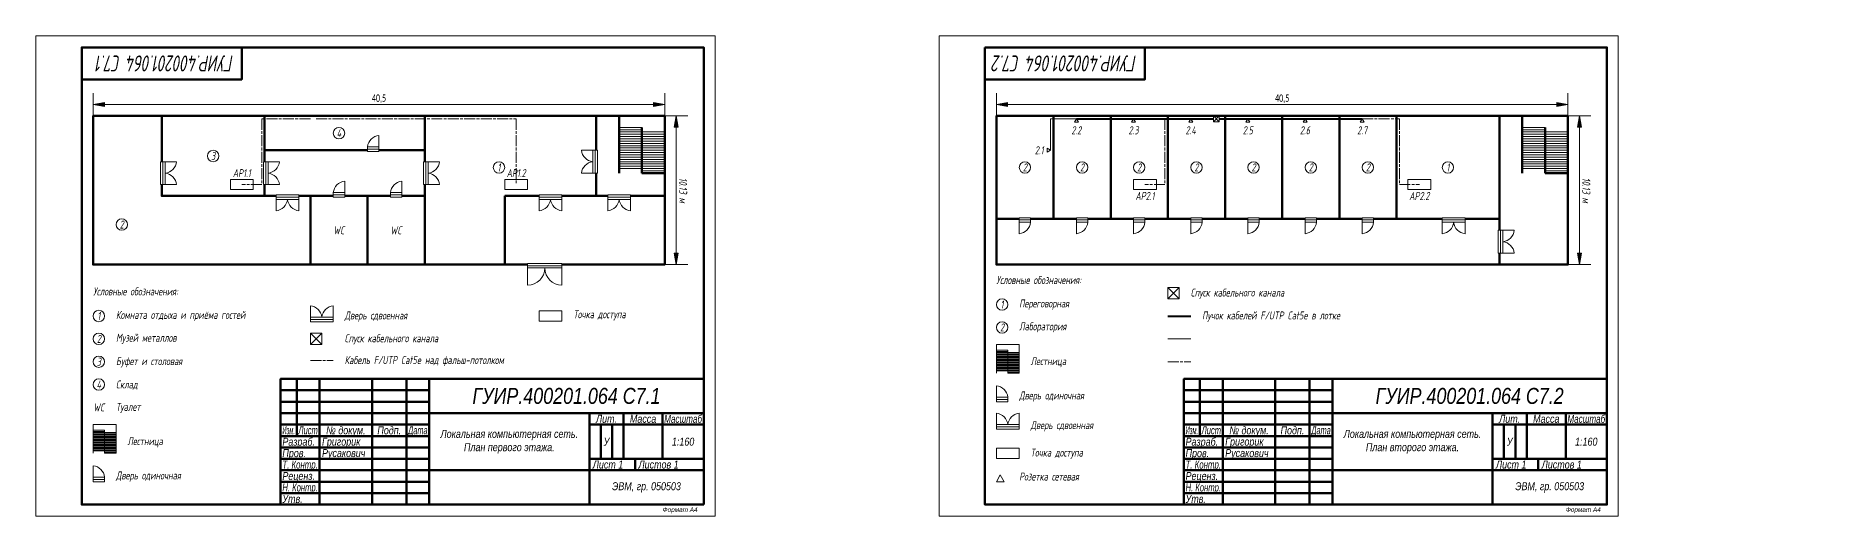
# Model space of a CAD drawing. Header units: inches. Extents: x 0 to 4545, y 0 to 990.
# Drawn here: x 1400 to 2187, y 0 to 210 of the extents above; entities that cross this region are included whole.
import ezdxf
from ezdxf.enums import TextEntityAlignment as Align

# ---------------------------------------------------------------- set-up
doc = ezdxf.new("R2010")
doc.units = ezdxf.units.IN
doc.header["$LTSCALE"] = 0.2
doc.linetypes.add('ACAD_ISO08W100', pattern=[36, 24, -3, 6, -3])
doc.layers.get('0').update_dxf_attribs({"lineweight": 100})
for name, color, linetype, lineweight in [('2 — ЦБИ', 90, 'Continuous', 20), ('2.1 — Текст', 90, 'Continuous', 20), ('Blocks', 3, 'Continuous', 20), ('Twisted Pair', 4, 'Continuous', 20), ('Twisted pair above the ceiling', 4, 'ACAD_ISO08W100', 20), ('Twisted Pair in a tray', 160, 'Continuous', 40), ('Walls', 253, 'Continuous', 60)]:
    doc.layers.add(name, color=color, linetype=linetype, lineweight=lineweight)
doc.styles.add('Ш-3П', font='ariali.ttf', dxfattribs={"width": 0.8, "height": 3.5})
doc.styles.add('Ш-5', font='ariali.ttf', dxfattribs={"width": 0.8, "height": 5})
doc.styles.add('ШЧ', font='isocpeui.ttf', dxfattribs={"width": 0.7, "height": 5})
picture_1 = doc.add_image_def('image1.png', size_in_pixel=(242, 108))

# ---------------------------------------------------------------- blocks, each defined once
blk = doc.blocks.new('*U21')
at = {"layer": 'Walls', "lineweight": 20}
blk.add_line((-5, 0), (5, 0), dxfattribs=at)
blk = doc.blocks.new('*U22')
at = {"layer": 'Walls', "color": 0, "linetype": 'ByBlock', "lineweight": -2, "transparency": 16777216}
for p in [(0, 18), (0, 17), (0, 16), (0, 15), (0, 14), (0, 13), (0, 12), (0, 11), (0, 10), (0, 9), (0, 8), (0, 7), (0, 6), (0, 5), (0, 4), (0, 3), (0, 2), (0, 1), (0, 0)]:
    blk.add_blockref('*U21', p, dxfattribs=at)
blk = doc.blocks.new('*U23')
at = {"layer": 'Walls', "lineweight": 20}
blk.add_line((-5, 0), (5, 0), dxfattribs=at)
blk = doc.blocks.new('*U24')
at = {"layer": 'Walls', "color": 0, "linetype": 'ByBlock', "lineweight": -2, "transparency": 16777216}
for p in [(0, 18), (0, 17), (0, 16), (0, 15), (0, 14), (0, 13), (0, 12), (0, 11), (0, 10), (0, 9), (0, 8), (0, 7), (0, 6), (0, 5), (0, 4), (0, 3), (0, 2), (0, 1), (0, 0)]:
    blk.add_blockref('*U23', p, dxfattribs=at)
blk = doc.blocks.new('*U45')
at = {"layer": 'Walls', "lineweight": 20}
blk.add_line((-2.5, 0), (2.5, 0), dxfattribs=at)
blk = doc.blocks.new('*U42')
at = {"layer": 'Blocks', "color": 0, "linetype": 'ByBlock', "lineweight": -2, "transparency": 16777216}
for p in [(0, 9), (0, 8.5), (0, 8), (0, 7.5), (0, 7), (0, 6.5), (0, 6), (0, 5.5), (0, 5), (0, 4.5), (0, 4), (0, 3.5), (0, 3), (0, 2.5), (0, 2), (0, 1.5), (0, 1), (0, 0.5), (0, 0)]:
    blk.add_blockref('*U45', p, dxfattribs=at)
blk = doc.blocks.new('*U43')
at = {"layer": 'Walls', "lineweight": 20}
blk.add_line((-2.5, 0), (2.5, 0), dxfattribs=at)
blk = doc.blocks.new('*U44')
at = {"layer": 'Blocks', "color": 0, "linetype": 'ByBlock', "lineweight": -2, "transparency": 16777216}
for p in [(0, 9), (0, 8.5), (0, 8), (0, 7.5), (0, 7), (0, 6.5), (0, 6), (0, 5.5), (0, 5), (0, 4.5), (0, 4), (0, 3.5), (0, 3), (0, 2.5), (0, 2), (0, 1.5), (0, 1), (0, 0.5), (0, 0)]:
    blk.add_blockref('*U43', p, dxfattribs=at)
blk = doc.blocks.new('*U61')
at = {"layer": 'Walls', "lineweight": 20}
blk.add_line((-5, 0), (5, 0), dxfattribs=at)
blk = doc.blocks.new('*U62')
at = {"layer": 'Walls', "color": 0, "linetype": 'ByBlock', "lineweight": -2, "transparency": 16777216}
for p in [(0, 18), (0, 17), (0, 16), (0, 15), (0, 14), (0, 13), (0, 12), (0, 11), (0, 10), (0, 9), (0, 8), (0, 7), (0, 6), (0, 5), (0, 4), (0, 3), (0, 2), (0, 1), (0, 0)]:
    blk.add_blockref('*U61', p, dxfattribs=at)
blk = doc.blocks.new('*U63')
at = {"layer": 'Walls', "lineweight": 20}
blk.add_line((-5, 0), (5, 0), dxfattribs=at)
blk = doc.blocks.new('*U64')
at = {"layer": 'Walls', "color": 0, "linetype": 'ByBlock', "lineweight": -2, "transparency": 16777216}
for p in [(0, 18), (0, 17), (0, 16), (0, 15), (0, 14), (0, 13), (0, 12), (0, 11), (0, 10), (0, 9), (0, 8), (0, 7), (0, 6), (0, 5), (0, 4), (0, 3), (0, 2), (0, 1), (0, 0)]:
    blk.add_blockref('*U63', p, dxfattribs=at)
blk = doc.blocks.new('*U68')
at = {"layer": 'Walls', "lineweight": 20}
blk.add_line((-2.5, 0), (2.5, 0), dxfattribs=at)
blk = doc.blocks.new('*U65')
at = {"layer": 'Blocks', "color": 0, "linetype": 'ByBlock', "lineweight": -2, "transparency": 16777216}
for p in [(0, 9), (0, 8.5), (0, 8), (0, 7.5), (0, 7), (0, 6.5), (0, 6), (0, 5.5), (0, 5), (0, 4.5), (0, 4), (0, 3.5), (0, 3), (0, 2.5), (0, 2), (0, 1.5), (0, 1), (0, 0.5), (0, 0)]:
    blk.add_blockref('*U68', p, dxfattribs=at)
blk = doc.blocks.new('*U66')
at = {"layer": 'Walls', "lineweight": 20}
blk.add_line((-2.5, 0), (2.5, 0), dxfattribs=at)
blk = doc.blocks.new('*U67')
at = {"layer": 'Blocks', "color": 0, "linetype": 'ByBlock', "lineweight": -2, "transparency": 16777216}
for p in [(0, 9), (0, 8.5), (0, 8), (0, 7.5), (0, 7), (0, 6.5), (0, 6), (0, 5.5), (0, 5), (0, 4.5), (0, 4), (0, 3.5), (0, 3), (0, 2.5), (0, 2), (0, 1.5), (0, 1), (0, 0.5), (0, 0)]:
    blk.add_blockref('*U66', p, dxfattribs=at)

msp = doc.modelspace()

# ---------------------------------------------------------------- hatches: boundary and pattern name
at = {"lineweight": 20}
h = msp.add_hatch(color=256, dxfattribs=at)
h.dxf.hatch_style = 1
h.paths.add_polyline_path([(1429.92, 180.06), (1429.92, 180.93), (1425, 180.06)])
h.paths.add_polyline_path([(1429.92, 179.19), (1429.92, 180.06), (1425, 180.06)])
h = msp.add_hatch(color=256, dxfattribs=at)
h.dxf.hatch_style = 1
h.paths.add_polyline_path([(1670.08, 180.01), (1670.08, 179.13), (1675, 180)])
h.paths.add_polyline_path([(1670.08, 180.87), (1670.08, 180.01), (1675, 180)])
h = msp.add_hatch(color=256, dxfattribs=at)
h.dxf.hatch_style = 1
h.paths.add_polyline_path([(1679.99, 170.08), (1680.87, 170.08), (1680, 175)])
h.paths.add_polyline_path([(1679.13, 170.08), (1679.99, 170.08), (1680, 175)])
h = msp.add_hatch(color=256, dxfattribs=at)
h.dxf.hatch_style = 1
h.paths.add_polyline_path([(1824.92, 180.06), (1824.92, 180.93), (1820, 180.06)])
h.paths.add_polyline_path([(1824.92, 179.19), (1824.92, 180.06), (1820, 180.06)])
h = msp.add_hatch(color=256, dxfattribs=at)
h.dxf.hatch_style = 1
h.paths.add_polyline_path([(2065.08, 180.01), (2065.08, 179.13), (2070, 180)])
h.paths.add_polyline_path([(2065.08, 180.87), (2065.08, 180.01), (2070, 180)])
h = msp.add_hatch(color=256, dxfattribs=at)
h.dxf.hatch_style = 1
h.paths.add_polyline_path([(2074.99, 170.08), (2075.87, 170.08), (2075, 175)])
h.paths.add_polyline_path([(2074.13, 170.08), (2074.99, 170.08), (2075, 175)])
at = {"lineweight": 20, "transparency": 33554559}
h = msp.add_hatch(dxfattribs=at)
h.set_pattern_fill('ANGLE', color=256)
h.set_pattern_definition([(0, (-37.306, -20.364), (0, 6.985), [5.08, -1.905]), (90, (-37.306, -20.364), (-6.985, 4e-16), [5.08, -1.905])])
h.paths.add_polyline_path([(1642.19, 113.34), (1642.19, 113.94), (1641.69, 113.94), (1641.69, 113.34)])
h.paths.add_polyline_path([(1627.69, 113.94), (1627.19, 113.94), (1627.19, 113.34), (1627.69, 113.34)])
at = {"lineweight": 20}
h = msp.add_hatch(color=256, dxfattribs=at)
h.dxf.hatch_style = 1
h.paths.add_polyline_path([(1680.03, 114.92), (1679.15, 114.92), (1680.02, 110)])
h.paths.add_polyline_path([(1680.89, 114.92), (1680.03, 114.92), (1680.02, 110)])
h = msp.add_hatch(color=256, dxfattribs=at)
h.dxf.hatch_style = 1
h.paths.add_polyline_path([(2075.03, 114.92), (2074.15, 114.92), (2075.02, 110)])
h.paths.add_polyline_path([(2075.89, 114.92), (2075.03, 114.92), (2075.02, 110)])

# ---------------------------------------------------------------- linework, layer by layer
at = {"lineweight": 0}
for p, q in [((2092, 210), (1795, 210)), ((1795, 210), (1795, 0)), ((2092, 0), (2092, 210)), ((1795, 0), (2092, 0))]:
    msp.add_line(p, q, dxfattribs=at)
for p, q in [((1476, 191), (1490, 191)), ((1871, 191), (1885, 191)), ((1514, 60), (1514, 35)), ((1524, 60), (1524, 5)), ((1547, 60), (1547, 5)), ((1562, 60), (1562, 5)), ((1572, 45), (1572, 60)), ((1909, 60), (1909, 35)), ((1919, 60), (1919, 5)), ((1942, 60), (1942, 5)), ((1957, 60), (1957, 5)), ((1967, 45), (1967, 60)), ((1507, 55), (1572, 55)), ((1507, 50), (1572, 50)), ((1902, 55), (1967, 55)), ((1902, 50), (1967, 50)), ((1507, 45), (1572, 45)), ((1507, 40), (1572, 40)), ((1572, 20), (1572, 45)), ((1572, 45), (1642, 45)), ((1642, 40), (1642, 45)), ((1642, 45), (1657, 45)), ((1657, 40), (1642, 40)), ((1642, 40), (1642, 25)), ((1647, 25), (1647, 40)), ((1657, 40), (1652, 40)), ((1652, 40), (1652, 25)), ((1674, 45), (1657, 45)), ((1657, 45), (1657, 40)), ((1674, 40), (1657, 40)), ((1657, 40), (1657, 25)), ((1692, 45), (1674, 45)), ((1674, 45), (1674, 40)), ((1692, 40), (1674, 40)), ((1674, 40), (1674, 25)), ((1902, 45), (1967, 45)), ((1902, 40), (1967, 40)), ((1967, 20), (1967, 45)), ((1967, 45), (2037, 45)), ((2037, 40), (2037, 45)), ((2037, 45), (2052, 45)), ((2052, 40), (2037, 40)), ((2037, 40), (2037, 25)), ((2042, 25), (2042, 40)), ((2052, 40), (2047, 40)), ((2047, 40), (2047, 25)), ((2069, 45), (2052, 45)), ((2052, 45), (2052, 40)), ((2069, 40), (2052, 40)), ((2052, 40), (2052, 25)), ((2087, 45), (2069, 45)), ((2069, 45), (2069, 40)), ((2087, 40), (2069, 40)), ((2069, 40), (2069, 25)), ((1507, 35), (1572, 35)), ((1902, 35), (1967, 35)), ((1507, 30), (1572, 30)), ((1507, 25), (1572, 25)), ((1642, 20), (1642, 25)), ((1642, 25), (1662, 25)), ((1652, 25), (1647, 25)), ((1662, 25), (1662, 20)), ((1662, 25), (1692, 25)), ((1902, 30), (1967, 30)), ((1902, 25), (1967, 25)), ((2037, 20), (2037, 25)), ((2037, 25), (2057, 25)), ((2047, 25), (2042, 25)), ((2057, 25), (2057, 20)), ((2057, 25), (2087, 25)), ((1507, 20), (1572, 20)), ((1572, 5), (1572, 20)), ((1572, 20), (1642, 20)), ((1692, 20), (1642, 20)), ((1642, 20), (1642, 5)), ((1902, 20), (1967, 20)), ((1967, 5), (1967, 20)), ((1967, 20), (2037, 20)), ((2087, 20), (2037, 20)), ((2037, 20), (2037, 5)), ((1507, 15), (1572, 15)), ((1507, 10), (1572, 10)), ((1902, 15), (1967, 15)), ((1902, 10), (1967, 10)), ((1507, 5), (1692, 5)), ((1692, 5), (1642, 5)), ((1902, 5), (2087, 5)), ((2087, 5), (2037, 5))]:
    msp.add_line(p, q)
at = {"lineweight": 20}
for p, q in [((1425, 175), (1425, 185)), ((1675, 175), (1675, 185)), ((1820, 175), (1820, 185)), ((2070, 175), (2070, 185)), ((1425, 180.06), (1429.92, 180.93)), ((1425, 180.06), (1429.92, 180.93)), ((1425, 180.06), (1429.92, 179.19)), ((1429.92, 180.93), (1429.92, 179.19)), ((1670.08, 180.01), (1429.92, 180.06)), ((1675, 180), (1670.08, 180.87)), ((1670.08, 179.13), (1670.08, 180.87)), ((1675, 180), (1670.08, 179.13)), ((1675, 180), (1670.08, 179.13)), ((1675, 175), (1685, 175)), ((1680, 175), (1679.13, 170.08)), ((1680, 175), (1680.87, 170.08)), ((1680, 175), (1680.87, 170.08)), ((1820, 180.06), (1824.92, 180.93)), ((1820, 180.06), (1824.92, 180.93)), ((1820, 180.06), (1824.92, 179.19)), ((1824.92, 180.93), (1824.92, 179.19)), ((2065.08, 180.01), (1824.92, 180.06)), ((2070, 180), (2065.08, 180.87)), ((2065.08, 179.13), (2065.08, 180.87)), ((2070, 180), (2065.08, 179.13)), ((2070, 180), (2065.08, 179.13)), ((2070, 175), (2080, 175)), ((2075, 175), (2074.13, 170.08)), ((2075, 175), (2075.87, 170.08)), ((2075, 175), (2075.87, 170.08)), ((1680.87, 170.08), (1679.13, 170.08)), ((1680.02, 170.08), (1680.02, 114.92)), ((2075.87, 170.08), (2074.13, 170.08)), ((2075.02, 170.08), (2075.02, 114.92)), ((1680.02, 110), (1679.15, 114.92)), ((1680.02, 110), (1679.15, 114.92)), ((1679.15, 114.92), (1680.89, 114.92)), ((1680.02, 110), (1680.89, 114.92)), ((2075.02, 110), (2074.15, 114.92)), ((2075.02, 110), (2074.15, 114.92)), ((2074.15, 114.92), (2075.89, 114.92)), ((2075.02, 110), (2075.89, 114.92)), ((1675, 110), (1685, 110)), ((2070, 110), (2080, 110))]:
    msp.add_line(p, q, dxfattribs=at)
at = {"lineweight": 0}
msp.add_lwpolyline([(1697, 0), (1697, 210), (1400, 210), (1400, 0)], close=True, dxfattribs=at)
for points in [[(1692, 5), (1692, 205), (1420, 205), (1420, 5)], [(1815, 205), (2087, 205), (2087, 5), (1815, 5)]]:
    msp.add_lwpolyline(points, close=True)
for points in [[(1420, 191), (1490, 191), (1490, 205)], [(1815, 191), (1885, 191), (1885, 205)], [(1692, 60), (1507, 60), (1507, 5)], [(2087, 60), (1902, 60), (1902, 5)]]:
    msp.add_lwpolyline(points)
at = {"layer": 'Blocks'}
for p, q in [((1875, 175), (1885, 175)), ((1900, 175), (1910, 175)), ((1915, 172.5), (1917.5, 175)), ((1915, 175), (1917.5, 172.5)), ((1925, 175), (1935, 175)), ((1950, 175), (1960, 175)), ((1975, 175), (1985, 175)), ((2010, 175), (2025, 175)), ((1550, 161.5), (1550, 166.5)), ((1545, 160.5), (1545, 161.5)), ((1550, 161.5), (1545, 161.5)), ((1545, 159.5), (1545, 160.5)), ((1550, 160.5), (1545, 160.5)), ((1545, 159.5), (1550, 159.5)), ((1550, 160.5), (1550, 161.5)), ((1550, 159.5), (1550, 160.5)), ((1645.5, 160), (1638.5, 160)), ((1643.5, 160), (1643.5, 150)), ((1644.5, 160), (1644.5, 150)), ((1645.5, 150), (1645.5, 160)), ((1454.5, 155), (1455.5, 155)), ((1454.5, 155), (1454.5, 145)), ((1455.5, 155), (1456.5, 155)), ((1455.5, 145), (1455.5, 155)), ((1456.5, 155), (1461.5, 155)), ((1456.5, 145), (1456.5, 155)), ((1499.5, 155), (1500.5, 155)), ((1499.5, 155), (1499.5, 145)), ((1500.5, 155), (1501.5, 155)), ((1500.5, 145), (1500.5, 155)), ((1501.5, 155), (1506.5, 155)), ((1501.5, 145), (1501.5, 155)), ((1569.5, 155), (1570.5, 155)), ((1569.5, 155), (1569.5, 145)), ((1570.5, 155), (1571.5, 155)), ((1570.5, 145), (1570.5, 155)), ((1571.5, 155), (1576.5, 155)), ((1571.5, 145), (1571.5, 155)), ((1645.5, 150), (1638.5, 150)), ((1454.5, 145), (1455.5, 145)), ((1455.5, 145), (1456.5, 145)), ((1456.5, 145), (1461.5, 145)), ((1499.5, 145), (1500.5, 145)), ((1500.5, 145), (1501.5, 145)), ((1501.5, 145), (1506.5, 145)), ((1535, 141.5), (1535, 146.5)), ((1560, 141.5), (1560, 146.5)), ((1569.5, 145), (1570.5, 145)), ((1570.5, 145), (1571.5, 145)), ((1571.5, 145), (1576.5, 145)), ((1515, 140.5), (1505, 140.5)), ((1505, 140.5), (1505, 139.5)), ((1505, 139.5), (1515, 139.5)), ((1505, 139.5), (1505, 138.5)), ((1505, 138.5), (1515, 138.5)), ((1505, 138.5), (1505, 133.5)), ((1515, 140.5), (1515, 139.5)), ((1515, 139.5), (1515, 138.5)), ((1515, 138.5), (1515, 133.5)), ((1530, 140.5), (1530, 141.5)), ((1535, 141.5), (1530, 141.5)), ((1530, 139.5), (1530, 140.5)), ((1535, 140.5), (1530, 140.5)), ((1530, 139.5), (1535, 139.5)), ((1535, 140.5), (1535, 141.5)), ((1535, 139.5), (1535, 140.5)), ((1555, 140.5), (1555, 141.5)), ((1560, 141.5), (1555, 141.5)), ((1555, 139.5), (1555, 140.5)), ((1560, 140.5), (1555, 140.5)), ((1555, 139.5), (1560, 139.5)), ((1560, 140.5), (1560, 141.5)), ((1560, 139.5), (1560, 140.5)), ((1630.02, 140.5), (1620.02, 140.5)), ((1620.02, 140.5), (1620.02, 139.5)), ((1620.02, 139.5), (1630.02, 139.5)), ((1620.02, 139.5), (1620.02, 138.5)), ((1620.02, 138.5), (1630.02, 138.5)), ((1620.02, 138.5), (1620.02, 133.5)), ((1630.02, 140.5), (1630.02, 139.5)), ((1630.02, 139.5), (1630.02, 138.5)), ((1630.02, 138.5), (1630.02, 133.5)), ((1660.02, 140.5), (1650.02, 140.5)), ((1650.02, 140.5), (1650.02, 139.5)), ((1650.02, 139.5), (1660.02, 139.5)), ((1650.02, 139.5), (1650.02, 138.5)), ((1650.02, 138.5), (1660.02, 138.5)), ((1650.02, 138.5), (1650.02, 133.5)), ((1660.02, 140.5), (1660.02, 139.5)), ((1660.02, 139.5), (1660.02, 138.5)), ((1660.02, 138.5), (1660.02, 133.5)), ((1835, 130.5), (1830, 130.5)), ((1830, 130.5), (1830, 129.5)), ((1830, 129.5), (1835, 129.5)), ((1830, 129.5), (1830, 128.5)), ((1830, 128.5), (1835, 128.5)), ((1830, 128.5), (1830, 123.5)), ((1835, 130.5), (1835, 129.5)), ((1835, 129.5), (1835, 128.5)), ((1860, 130.5), (1855, 130.5)), ((1855, 130.5), (1855, 129.5)), ((1855, 129.5), (1860, 129.5)), ((1855, 129.5), (1855, 128.5)), ((1855, 128.5), (1860, 128.5)), ((1855, 128.5), (1855, 123.5)), ((1860, 130.5), (1860, 129.5)), ((1860, 129.5), (1860, 128.5)), ((1885, 130.5), (1880, 130.5)), ((1880, 130.5), (1880, 129.5)), ((1880, 129.5), (1885, 129.5)), ((1880, 129.5), (1880, 128.5)), ((1880, 128.5), (1885, 128.5)), ((1880, 128.5), (1880, 123.5)), ((1885, 130.5), (1885, 129.5)), ((1885, 129.5), (1885, 128.5)), ((1910, 130.5), (1905, 130.5)), ((1905, 130.5), (1905, 129.5)), ((1905, 129.5), (1910, 129.5)), ((1905, 129.5), (1905, 128.5)), ((1905, 128.5), (1910, 128.5)), ((1905, 128.5), (1905, 123.5)), ((1910, 130.5), (1910, 129.5)), ((1910, 129.5), (1910, 128.5)), ((1935, 130.5), (1930, 130.5)), ((1930, 130.5), (1930, 129.5)), ((1930, 129.5), (1935, 129.5)), ((1930, 129.5), (1930, 128.5)), ((1930, 128.5), (1935, 128.5)), ((1930, 128.5), (1930, 123.5)), ((1935, 130.5), (1935, 129.5)), ((1935, 129.5), (1935, 128.5)), ((1960, 130.5), (1955, 130.5)), ((1955, 130.5), (1955, 129.5)), ((1955, 129.5), (1960, 129.5)), ((1955, 129.5), (1955, 128.5)), ((1955, 128.5), (1960, 128.5)), ((1955, 128.5), (1955, 123.5)), ((1960, 130.5), (1960, 129.5)), ((1960, 129.5), (1960, 128.5)), ((1985, 130.5), (1980, 130.5)), ((1980, 130.5), (1980, 129.5)), ((1980, 129.5), (1985, 129.5)), ((1980, 129.5), (1980, 128.5)), ((1980, 128.5), (1985, 128.5)), ((1980, 128.5), (1980, 123.5)), ((1985, 130.5), (1985, 129.5)), ((1985, 129.5), (1985, 128.5)), ((2025, 130.5), (2015, 130.5)), ((2015, 130.5), (2015, 123.5)), ((2015, 129.5), (2025, 129.5)), ((2015, 128.5), (2025, 128.5)), ((2025, 130.5), (2025, 123.5)), ((1820, 115), (1820, 125)), ((2039.5, 125), (2046.5, 125)), ((2039.5, 125), (2039.5, 115)), ((2040.5, 115), (2040.5, 125)), ((2041.5, 115), (2041.5, 125)), ((1630, 110.5), (1615, 110.5)), ((1615, 110.5), (1615, 109.5)), ((1630, 110.5), (1630, 109.5)), ((2039.5, 115), (2046.5, 115)), ((1615, 109.5), (1630, 109.5)), ((1615, 109.5), (1615, 108.5)), ((1615, 108.5), (1630, 108.5)), ((1615, 108.5), (1615, 101)), ((1630, 109.5), (1630, 108.5)), ((1630, 108.5), (1630, 101)), ((1840, 110), (1830, 110)), ((1865, 110), (1855, 110)), ((1890, 110), (1880, 110)), ((1915, 110), (1905, 110)), ((1940, 110), (1930, 110)), ((1965, 110), (1955, 110)), ((1990, 110), (1980, 110)), ((2025, 110), (2015, 110)), ((1895, 95), (1900, 100)), ((1895, 100), (1900, 95)), ((1520, 87), (1520, 92)), ((1520, 86), (1520, 87)), ((1530, 87), (1520, 87)), ((1530, 87), (1530, 92)), ((1530, 86), (1530, 87)), ((1520, 85), (1520, 86)), ((1530, 86), (1520, 86)), ((1520, 85), (1530, 85)), ((1520, 75), (1525, 80)), ((1520, 80), (1525, 75)), ((1530, 85), (1530, 86)), ((1825, 62.5), (1825, 72.5)), ((1820, 52), (1820, 57)), ((1825, 62.5), (1830, 62.5)), ((1820, 51), (1820, 52)), ((1820, 52), (1825, 52)), ((1820, 50), (1820, 51)), ((1820, 51), (1825, 51)), ((1825, 50), (1820, 50)), ((1825, 51), (1825, 52)), ((1825, 50), (1825, 51)), ((1820, 40), (1820, 45)), ((1820, 39), (1820, 40)), ((1830, 40), (1820, 40)), ((1830, 40), (1830, 45)), ((1830, 39), (1830, 40)), ((1430, 27.5), (1430, 37.5)), ((1820, 38), (1820, 39)), ((1830, 39), (1820, 39)), ((1820, 38), (1830, 38)), ((1830, 38), (1830, 39)), ((1430, 27.5), (1435, 27.5)), ((1425, 17), (1425, 22)), ((1425, 16), (1425, 17)), ((1425, 17), (1430, 17)), ((1425, 15), (1425, 16)), ((1425, 16), (1430, 16)), ((1430, 16), (1430, 17)), ((1430, 15), (1430, 16)), ((1430, 15), (1425, 15))]:
    msp.add_line(p, q, dxfattribs=at)
at = {"layer": 'Blocks', "lineweight": 20}
msp.add_line((2050, 110), (2065, 110), dxfattribs=at)
at = {"layer": 'Blocks'}
for points in [[(1855, 173.75), (1854.13, 172.25), (1855.87, 172.25)], [(1880, 173.75), (1879.13, 172.25), (1880.87, 172.25)], [(1905, 173.75), (1904.13, 172.25), (1905.87, 172.25)], [(1930, 173.75), (1929.13, 172.25), (1930.87, 172.25)], [(1955, 173.75), (1954.13, 172.25), (1955.87, 172.25)], [(1980, 173.75), (1979.13, 172.25), (1980.87, 172.25)], [(1843.75, 160), (1842.25, 160.87), (1842.25, 159.13)], [(1821.73, 18), (1820, 15), (1823.46, 15)]]:
    msp.add_lwpolyline(points, close=True, dxfattribs=at)
for points in [[(1917.5, 175), (1915, 175), (1915, 172.5), (1917.5, 172.5), (1917.5, 175)], [(1900, 100), (1895, 100), (1895, 95), (1900, 95), (1900, 100)], [(1525, 80), (1520, 80), (1520, 75), (1525, 75), (1525, 80)]]:
    msp.add_lwpolyline(points, dxfattribs=at)
at = {"layer": 'Blocks', "lineweight": 20}
for points in [[(1820, 62.5), (1820, 75), (1830, 75), (1830, 62.5)], [(1425, 27.5), (1425, 40), (1435, 40), (1435, 27.5)]]:
    msp.add_lwpolyline(points, dxfattribs=at)
at = {"layer": 'Blocks'}
for centre in [(1532.5, 167.5), (1477.5, 157.5), (1602.5, 152.5), (1832.5, 152.5), (1857.5, 152.5), (1882.5, 152.5), (1907.5, 152.5), (1932.5, 152.5), (1957.5, 152.5), (1982.5, 152.5), (2017.5, 152.5), (1437.5, 127.5), (1822.5, 92.5), (1427.5, 87.5), (1427.5, 77.5), (1822.5, 82.5), (1427.5, 67.5), (1427.5, 57.5)]:
    msp.add_circle(centre, 2.5, dxfattribs=at)
for centre, radius, start, end in [((1550.64, 160.86), 5.68, 96.48342, 173.51658), ((1644.14, 160.64), 5.68, 186.48342, 263.51658), ((1455.86, 155.64), 5.68, 276.48342, 353.51658), ((1455.86, 144.36), 5.68, 6.48342, 83.51658), ((1500.86, 155.64), 5.68, 276.48342, 353.51658), ((1500.86, 144.36), 5.68, 6.48342, 83.51658), ((1570.86, 155.64), 5.68, 276.48342, 353.51658), ((1570.86, 144.36), 5.68, 6.48342, 83.51658), ((1644.14, 149.36), 5.68, 96.48342, 173.51658), ((1535.64, 140.86), 5.68, 96.48342, 173.51658), ((1560.64, 140.86), 5.68, 96.48342, 173.51658), ((1504.36, 139.14), 5.68, 276.48342, 353.51658), ((1515.64, 139.14), 5.68, 186.48342, 263.51658), ((1619.38, 139.14), 5.68, 276.48342, 353.51658), ((1630.66, 139.14), 5.68, 186.48342, 263.51658), ((1649.38, 139.14), 5.68, 276.48342, 353.51658), ((1660.66, 139.14), 5.68, 186.48342, 263.51658), ((1829.36, 129.14), 5.68, 276.48342, 353.51658), ((1854.36, 129.14), 5.68, 276.48342, 353.51658), ((1879.36, 129.14), 5.68, 276.48342, 353.51658), ((1904.36, 129.14), 5.68, 276.48342, 353.51658), ((1929.36, 129.14), 5.68, 276.48342, 353.51658), ((1954.36, 129.14), 5.68, 276.48342, 353.51658), ((1979.36, 129.14), 5.68, 276.48342, 353.51658), ((2014.36, 129.14), 5.68, 276.48342, 353.51658), ((2025.64, 129.14), 5.68, 186.48342, 263.51658), ((2040.86, 125.64), 5.68, 276.48342, 353.51658), ((2040.86, 114.36), 5.68, 6.48342, 83.51658), ((1615, 108.5), 7.5, 270, 0), ((1630, 108.5), 7.5, 180, 270), ((1519.36, 86.36), 5.68, 6.48342, 83.51658), ((1530.64, 86.36), 5.68, 96.48342, 173.51658), ((1819.36, 51.36), 5.68, 6.48342, 83.51658), ((1819.36, 39.36), 5.68, 6.48342, 83.51658), ((1830.64, 39.36), 5.68, 96.48342, 173.51658), ((1424.36, 16.36), 5.68, 6.48342, 83.51658)]:
    msp.add_arc(centre, radius, start, end, dxfattribs=at)
at = {"layer": 'Twisted Pair'}
msp.add_line((1895, 77.5), (1905, 77.5), dxfattribs=at)
msp.add_lwpolyline([(1855, 173.75), (1843.75, 173.75), (1843.75, 160)], dxfattribs=at)
at = {"layer": 'Twisted pair above the ceiling'}
for p, q in [((1520, 68), (1530, 68)), ((1895, 67.5), (1905, 67.5))]:
    msp.add_line(p, q, dxfattribs=at)
for points in [[(1520, 173.75), (1500, 173.75), (1498.75, 173.75), (1498.75, 145), (1490, 145)], [(1522.5, 173.75), (1610, 173.75), (1610, 145)], [(1893.75, 173.75), (1893.75, 145), (1885, 145)], [(1980, 173.75), (1996.25, 173.75), (1996.25, 145), (2005, 145)]]:
    msp.add_lwpolyline(points, dxfattribs=at)
at = {"layer": 'Twisted Pair in a tray'}
for p, q in [((1855, 173.75), (1915, 173.75)), ((1917.5, 173.75), (1980, 173.75)), ((1895, 87.5), (1905, 87.5))]:
    msp.add_line(p, q, dxfattribs=at)
at = {"layer": 'Walls'}
for p, q in [((1500, 155), (1500, 175)), ((1570, 175), (1570, 155)), ((1645, 160), (1645, 175)), ((1655, 175), (1655, 150)), ((1920, 175), (1910, 175)), ((1920, 175), (1925, 175)), ((1995, 175), (1985, 175)), ((1995, 175), (2010, 175)), ((2040, 125), (2040, 175)), ((2050, 175), (2050, 150)), ((1665, 150), (1665, 170)), ((2060, 150), (2060, 170)), ((1545, 160), (1500, 160)), ((1550, 160), (1570, 160)), ((1645, 140), (1645, 150)), ((1665, 150), (1675, 150)), ((2060, 150), (2070, 150)), ((1500, 140), (1500, 145)), ((1570, 145), (1570, 110)), ((1605, 110), (1605, 140)), ((1605, 140), (1620.02, 140)), ((1630.02, 140), (1650.02, 140)), ((1660.02, 140), (1675, 140)), ((1820, 130), (1820, 125)), ((1845, 130), (1835, 130)), ((1870, 130), (1860, 130)), ((1895, 130), (1885, 130)), ((1920, 130), (1910, 130)), ((1945, 130), (1935, 130)), ((1970, 130), (1960, 130)), ((1995, 130), (1985, 130)), ((2040, 115), (2040, 110)), ((1840, 110), (1855, 110)), ((1865, 110), (1880, 110)), ((1890, 110), (1905, 110)), ((1915, 110), (1930, 110)), ((1940, 110), (1955, 110)), ((1965, 110), (1980, 110)), ((2015, 110), (1990, 110)), ((2040, 110), (2010, 110))]:
    msp.add_line(p, q, dxfattribs=at)
for points in [[(1425, 170), (1425, 175), (1470, 175)], [(1630, 110), (1675, 110), (1675, 175), (1425, 175), (1425, 110), (1615, 110)], [(1455, 155), (1455, 175)], [(1485, 175), (1585, 175)], [(1600, 175), (1615, 175)], [(1630, 175), (1675, 175), (1675, 140)], [(1830, 130), (1820, 130), (1820, 175), (1825, 175), (1875, 175)], [(2010, 110), (2070, 110), (2070, 175), (1820, 175), (1820, 110), (2010, 110)], [(1855, 130), (1845, 130), (1845, 175)], [(1880, 130), (1870, 130), (1870, 175)], [(1885, 175), (1900, 175)], [(1905, 130), (1895, 130), (1895, 175)], [(1930, 130), (1920, 130), (1920, 175)], [(1935, 175), (1950, 175)], [(1955, 130), (1945, 130), (1945, 175)], [(1960, 175), (1975, 175)], [(1980, 130), (1970, 130), (1970, 175)], [(1995, 175), (1995, 130), (2015, 130)], [(2025, 175), (2070, 175), (2070, 140), (2070, 110), (2065, 110)], [(1425, 140), (1425, 155)], [(1505, 140), (1455, 140), (1455, 145)], [(1520, 140), (1515, 140)], [(1530, 140), (1520, 140), (1520, 110)], [(1545, 140), (1535, 140)], [(1555, 140), (1545, 140), (1545, 110)], [(1570, 140), (1560, 140)], [(1675, 140), (1675, 110), (1650, 110)], [(2025, 130), (2040, 130)], [(1455, 110), (1425, 110), (1425, 125)], [(1830, 110), (1820, 110), (1820, 115)], [(1495, 110), (1470, 110)], [(1580, 110), (1510, 110)], [(1615, 110), (1595, 110)], [(1635, 110), (1630, 110)], [(2050, 110), (2040, 110)]]:
    msp.add_lwpolyline(points, dxfattribs=at)

# ---------------------------------------------------------------- block references
at = {"layer": 'Blocks'}
for name, p in [('*U65', (1822.5, 63.5)), ('*U67', (1827.5, 62.5)), ('*U42', (1427.5, 28.5)), ('*U44', (1432.5, 27.5))]:
    msp.add_blockref(name, p, dxfattribs=at)
at = {"layer": 'Walls'}
for name, p in [('*U22', (1660, 152)), ('*U24', (1670, 150)), ('*U62', (2055, 152)), ('*U64', (2065, 150))]:
    msp.add_blockref(name, p, dxfattribs=at)

# ---------------------------------------------------------------- texts
at = {"lineweight": 20, "char_height": 3.5, "attachment_point": 5, "style": 'ШЧ'}
for insert in [(1550, 182.5), (1945, 182.5)]:
    msp.add_mtext_dynamic_manual_height_columns('{\\fCalibri|b0|i0|c0|p34;\\H0.91667x;40,5}', width=250, gutter_width=90, heights=[0], dxfattribs=dict(at, insert=insert))
at = {"lineweight": 20, "char_height": 3.5, "attachment_point": 5, "rotation": 270, "style": 'ШЧ'}
for insert in [(1683.03, 142.5), (2078.03, 142.5)]:
    msp.add_mtext_dynamic_manual_height_columns('10.1{\\fISOCPEUR|b0|i1|c204|p34;3 м }', width=50.1162, gutter_width=90, heights=[4.46], dxfattribs=dict(at, insert=insert))
for s, width, gutter_width, heights, insert, char_height, attachment_point, style in [('{\\fArial|b0|i1|c204|p34;ГУИР.400201.064 }C{\\fArial|b0|i1|c204|p34;7.1}', 120, 250, [0], (1632, 52.5), 7, 5, 'Ш-5'), ('{\\fArial|b0|i1|c204|p34;ГУИР.400201.064 }C7.2', 120, 250, [0], (2027, 52.5), 7, 5, 'Ш-5'), ('{\\fArial|b0|i1|c204|p34;Лит.}', 15, 250, [0], (1649.5, 42.5), 3.5, 5, 'Ш-3П'), ('\\pxqc;{\\fArial|b0|i1|c204|p34;Масса}', 17, 250, [0], (1665.5, 42.5), 3.5, 5, 'Ш-3П'), ('{\\fArial|b0|i1|c204|p34;Лит.}', 15, 250, [0], (2044.5, 42.5), 3.5, 5, 'Ш-3П'), ('\\pxqc;{\\fArial|b0|i1|c204|p34;Масса}', 17, 250, [0], (2060.5, 42.5), 3.5, 5, 'Ш-3П'), (' {\\fArial|b0|i1|c204|p34;Григорик}', 23, 250, [0], (1524, 32.01), 3.5, 4, 'Ш-3П'), ('{\\fArial|b0|i1|c204|p34;Локальная компьютерная сеть. План первого этажа.}', 70, 250, [0], (1607, 32.5), 3.5, 5, 'Ш-3П'), ('\\pxqc;1:160', 18, 90, [0], (1683, 32.5), 3.5, 5, 'Ш-3П'), (' {\\fArial|b0|i1|c204|p34;Григорик}', 23, 250, [0], (1919, 32.01), 3.5, 4, 'Ш-3П'), ('{\\fArial|b0|i1|c204|p34;Локальная компьютерная сеть. План второго этажа.}', 70, 250, [0], (2002, 32.5), 3.5, 5, 'Ш-3П'), ('\\pxqc;1:160', 18, 90, [0], (2078, 32.5), 3.5, 5, 'Ш-3П'), ('{\\fArial|b0|i1|c204|p34; Русакович}', 23, 250, [0], (1524, 27.01), 3.5, 4, 'Ш-3П'), ('\\pxql;{\\fArial|b0|i1|c204|p34;Лист} 1', 19.5, 250, [0], (1643.5, 22.5), 3.5, 4, 'Ш-3П'), ('{\\fArial|b0|i1|c204|p34;Листов} {\\fArial|b0|i1|c204|p34;1}', 29.5, 250, [5], (1663.5, 22.5), 3.5, 4, 'Ш-3П'), ('{\\fArial|b0|i1|c204|p34; Русакович}', 23, 250, [0], (1919, 27.01), 3.5, 4, 'Ш-3П'), ('{\\fArial|b0|i1|c204|p34;Лист} 1', 19.5, 250, [0], (2038.5, 22.5), 3.5, 4, 'Ш-3П'), ('\\pxql;{\\fArial|b0|i1|c204|p34;Листов} {\\fArial|b0|i1|c204|p34;1}', 29.5, 250, [5], (2058.5, 22.5), 3.5, 4, 'Ш-3П'), ('{\\fArial|b0|i1|c204|p34;ЭВМ, гр. 050503}', 50, 250, [0], (1667, 12.5), 3.5, 5, 'Ш-3П'), ('{\\fArial|b0|i1|c204|p34;ЭВМ, гр. 050503}', 50, 250, [0], (2062, 12.5), 3.5, 5, 'Ш-3П'), ('\\pxr1.33333;{\\fArial|b0|i1|c204|p34;Формат А4  }', 50, 25, [0], (1692, 2.5), 2, 6, 'Ш-3П'), ('\\pxr1.33333;{\\fArial|b0|i1|c204|p34;Формат А4  }', 50, 25, [0], (2087, 2.5), 2, 6, 'Ш-3П')]:
    msp.add_mtext_dynamic_manual_height_columns(s, width=width, gutter_width=gutter_width, heights=heights, dxfattribs=dict(insert=insert, char_height=char_height, attachment_point=attachment_point, style=style))
at = {"layer": '2 — ЦБИ', "style": 'ШЧ'}
for s, width, p, p2 in [('ГУИР.400201.064 С7.1 ', 0.648684, (1486.5, 201.5), (1423.5, 201.5)), ('ГУИР.400201.064 С7.2', 0.663502, (1881.5, 201.5), (1818.5, 201.5))]:
    msp.add_text(s, height=7, rotation=180, dxfattribs=dict(at, width=width)).set_placement(p, p2, align=Align.FIT)
at = {"layer": '2.1 — Текст', "style": 'Ш-3П', "width": 0.8}
for s, p in [('№ докум.', (1535.5, 37.5)), ('Подп.', (1554.5, 37.5)), ('№ докум.', (1930.5, 37.5)), ('Подп.', (1949.5, 37.5)), ('У', (1649.5, 32.5)), ('У', (2044.5, 32.5))]:
    msp.add_text(s, height=3.5, dxfattribs=at).set_placement(p, align=Align.MIDDLE_CENTER)
at = {"layer": '2.1 — Текст', "style": 'Ш-3П'}
for s, width, p, p2 in [('Масштаб', 0.71737, (1674.75, 40.75), (1691.25, 40.75)), ('Масштаб', 0.71737, (2069.75, 40.75), (2086.25, 40.75)), ('Изм.', 0.524764, (1507.75, 35.75), (1513.25, 35.75)), ('Лист', 0.675192, (1514.75, 35.75), (1523.25, 35.75)), ('Дата', 0.656153, (1562.75, 35.75), (1571.25, 35.75)), ('Изм.', 0.524764, (1902.75, 35.75), (1908.25, 35.75)), ('Лист', 0.675192, (1909.75, 35.75), (1918.25, 35.75)), ('Дата', 0.656153, (1957.75, 35.75), (1966.25, 35.75)), ('Т. Контр.', 0.699901, (1507.75, 20.75), (1523.25, 20.75)), ('Т. Контр.', 0.699901, (1902.75, 20.75), (1918.25, 20.75)), ('Н. Контр.', 0.683111, (1507.75, 10.75), (1523.25, 10.75)), ('Н. Контр.', 0.683111, (1902.75, 10.75), (1918.25, 10.75))]:
    msp.add_text(s, height=3.5, dxfattribs=dict(at, width=width)).set_placement(p, p2, align=Align.FIT)
at = {"layer": '2.1 — Текст', "style": 'Ш-3П', "width": 0.8}
for s, p in [('Разраб.', (1507.75, 32.5)), ('Разраб.', (1902.75, 32.5)), ('Пров.', (1507.75, 27.5)), ('Пров.', (1902.75, 27.5)), ('Реценз.', (1507.75, 17.5)), ('Реценз.', (1902.75, 17.5)), ('Утв.', (1507.75, 7.5)), ('Утв.', (1902.75, 7.5))]:
    msp.add_text(s, height=3.5, dxfattribs=at).set_placement(p, align=Align.MIDDLE_LEFT)
at = {"layer": 'Blocks', "char_height": 3.5, "style": 'ШЧ'}
for s, width, heights, insert, attachment_point in [('4', 5, [0], (1532.5, 167.5), 5), ('3', 5, [0], (1477.5, 157.5), 5), ('1', 5, [0], (1602.5, 152.5), 5), ('2', 5, [0], (1832.5, 152.5), 5), ('2', 5, [0], (1857.5, 152.5), 5), ('2', 5, [0], (1882.5, 152.5), 5), ('2', 5, [0], (1907.5, 152.5), 5), ('2', 5, [0], (1932.5, 152.5), 5), ('2', 5, [0], (1957.5, 152.5), 5), ('2', 5, [0], (1982.5, 152.5), 5), ('1', 5, [0], (2017.5, 152.5), 5), ('2', 5, [0], (1437.5, 127.5), 5), ('\\pxqc;WC', 25, [0], (1545, 125), 6), ('WC', 25, [0], (1557.5, 125), 5), ('{\\fISOCPEUR|b0|i1|c204|p34;Условные обозначения:}', 114.565, [9.03], (1820, 105), 1), ('{\\fISOCPEUR|b0|i1|c204|p34;Условные обозначения:}', 114.565, [9.03], (1425, 100), 1), ('{\\fISOCPEUR|b0|i1|c204|p34;Переговорная}', 73.6001, [9.5], (1830, 92.5), 4), ('{\\fISOCPEUR|b0|i1|c204|p34;Спуск кабельного канала}', 70, [0], (1905, 97.28), 4), ('1', 5, [0], (1427.5, 87.5), 5), ('{\\fISOCPEUR|b0|i1|c204|p34;Комната отдыха и приёма гостей}', 73.6001, [9.5], (1435, 87.5), 4), ('{\\fISOCPEUR|b0|i1|c204|p34;Дверь сдвоенная}', 70, [0], (1535, 87.27), 4), ('{\\fISOCPEUR|b0|i1|c204|p34;Точка доступа}', 70, [0], (1635.07, 87.77), 4), ('1', 5, [0], (1822.5, 92.5), 5), ('{\\fISOCPEUR|b0|i1|c204|p34;Пучок кабелей }F/UTP{\\fISOCPEUR|b0|i1|c204|p34; }Cat{\\fISOCPEUR|b0|i1|c204|p34;5}e {\\fISOCPEUR|b0|i1|c204|p34;в лотке}', 91.6665, [9.33], (1910, 87.27), 4), ('2', 5, [0], (1427.5, 77.5), 5), ('{\\fISOCPEUR|b0|i1|c204|p34;Музей металлов}', 70, [0], (1435, 77.5), 4), ('{\\fISOCPEUR|b0|i1|c204|p34;Спуск кабельного канала}', 70, [0], (1535, 77.27), 4), ('2', 5, [0], (1822.5, 82.5), 5), ('{\\fISOCPEUR|b0|i1|c204|p34;Лаборатория}', 70, [0], (1830, 82.5), 4), ('3', 5, [0], (1427.5, 67.5), 5), ('{\\fISOCPEUR|b0|i1|c204|p34;Буфет и столовая}', 70, [0], (1435, 67.27), 4), ('{\\fISOCPEUR|b0|i1|c204|p34;Кабель }F/UTP{\\fISOCPEUR|b0|i1|c204|p34; }Cat{\\fISOCPEUR|b0|i1|c204|p34;5}e {\\fISOCPEUR|b0|i1|c204|p34;над фальш-потолком}', 90.1707, [10.38], (1535, 67.77), 4), ('{\\fISOCPEUR|b0|i1|c204|p34;Лестница}', 70, [0], (1835, 67.27), 4), ('4', 5, [0], (1427.5, 57.5), 5), ('{\\fISOCPEUR|b0|i1|c204|p34;Склад}', 70, [0], (1435, 57.27), 4), ('{\\fISOCPEUR|b0|i1|c204|p34;Туалет}', 70, [0], (1435, 47.27), 4), ('{\\fISOCPEUR|b0|i1|c204|p34;Дверь одиночная}', 70, [0], (1830, 52.27), 4), ('{\\fISOCPEUR|b0|i1|c204|p34;Дверь сдвоенная}', 70, [0], (1835, 39.27), 4), ('{\\fISOCPEUR|b0|i1|c204|p34;Лестница}', 70, [0], (1440, 32.27), 4), ('{\\fISOCPEUR|b0|i1|c204|p34;Точка доступа}', 70, [0], (1835, 27.27), 4), ('{\\fISOCPEUR|b0|i1|c204|p34;Дверь одиночная}', 70, [0], (1435, 17.27), 4), ('{\\fISOCPEUR|b0|i1|c204|p34;Розетка сетевая}', 70, [0], (1830, 17.27), 4)]:
    msp.add_mtext_dynamic_manual_height_columns(s, width=width, gutter_width=90, heights=heights, dxfattribs=dict(at, insert=insert, attachment_point=attachment_point))
at = {"layer": 'Blocks', "lineweight": 0, "char_height": 3.5, "attachment_point": 5, "style": 'ШЧ'}
for s, insert in [('2.2', (1855, 168.75)), ('2.3', (1880, 168.75)), ('2.4', (1905, 168.75)), ('2.5', (1930, 168.75)), ('2.6', (1955, 168.75)), ('2.7', (1980, 168.75)), ('2.1', (1838.75, 160)), ('AP{\\fISOCPEUR|b0|i1|c204|p34;1.1}', (1490, 150)), ('AP{\\fISOCPEUR|b0|i1|c204|p34;1.2}', (1610, 150)), ('AP{\\fISOCPEUR|b0|i1|c204|p34;2.1}', (1885, 140)), ('AP{\\fISOCPEUR|b0|i1|c204|p34;2.2}', (2005, 140))]:
    msp.add_mtext_dynamic_manual_height_columns(s, width=10, gutter_width=90, heights=[0], dxfattribs=dict(at, insert=insert))
at = {"layer": 'Blocks', "lineweight": 20, "insert": (1427.5, 47.5), "char_height": 3.5, "attachment_point": 5, "style": 'ШЧ'}
msp.add_mtext_dynamic_manual_height_columns('WC', width=5, gutter_width=90, heights=[0], dxfattribs=at)

# ---------------------------------------------------------------- pictures from other files: only their frames are drawn
at = {"lineweight": 0}
image = msp.add_image(picture_1, insert=(1485, 142.77), size_in_units=(10, 4.46), dxfattribs=at)
image.dxf.flags = 15
image = msp.add_image(picture_1, insert=(1605, 142.77), size_in_units=(10, 4.46), dxfattribs=at)
image.dxf.flags = 15
image = msp.add_image(picture_1, insert=(1880, 142.77), size_in_units=(10, 4.46), dxfattribs=at)
image.dxf.flags = 15
image = msp.add_image(picture_1, insert=(2000, 142.77), size_in_units=(10, 4.46), dxfattribs=at)
image.dxf.flags = 15
image = msp.add_image(picture_1, insert=(1620, 85.27), size_in_units=(10, 4.46), dxfattribs=at)
image.dxf.flags = 15
image = msp.add_image(picture_1, insert=(1820, 25.21), size_in_units=(10, 4.46), dxfattribs=at)
image.dxf.flags = 15

doc.saveas('drawing.dxf')
